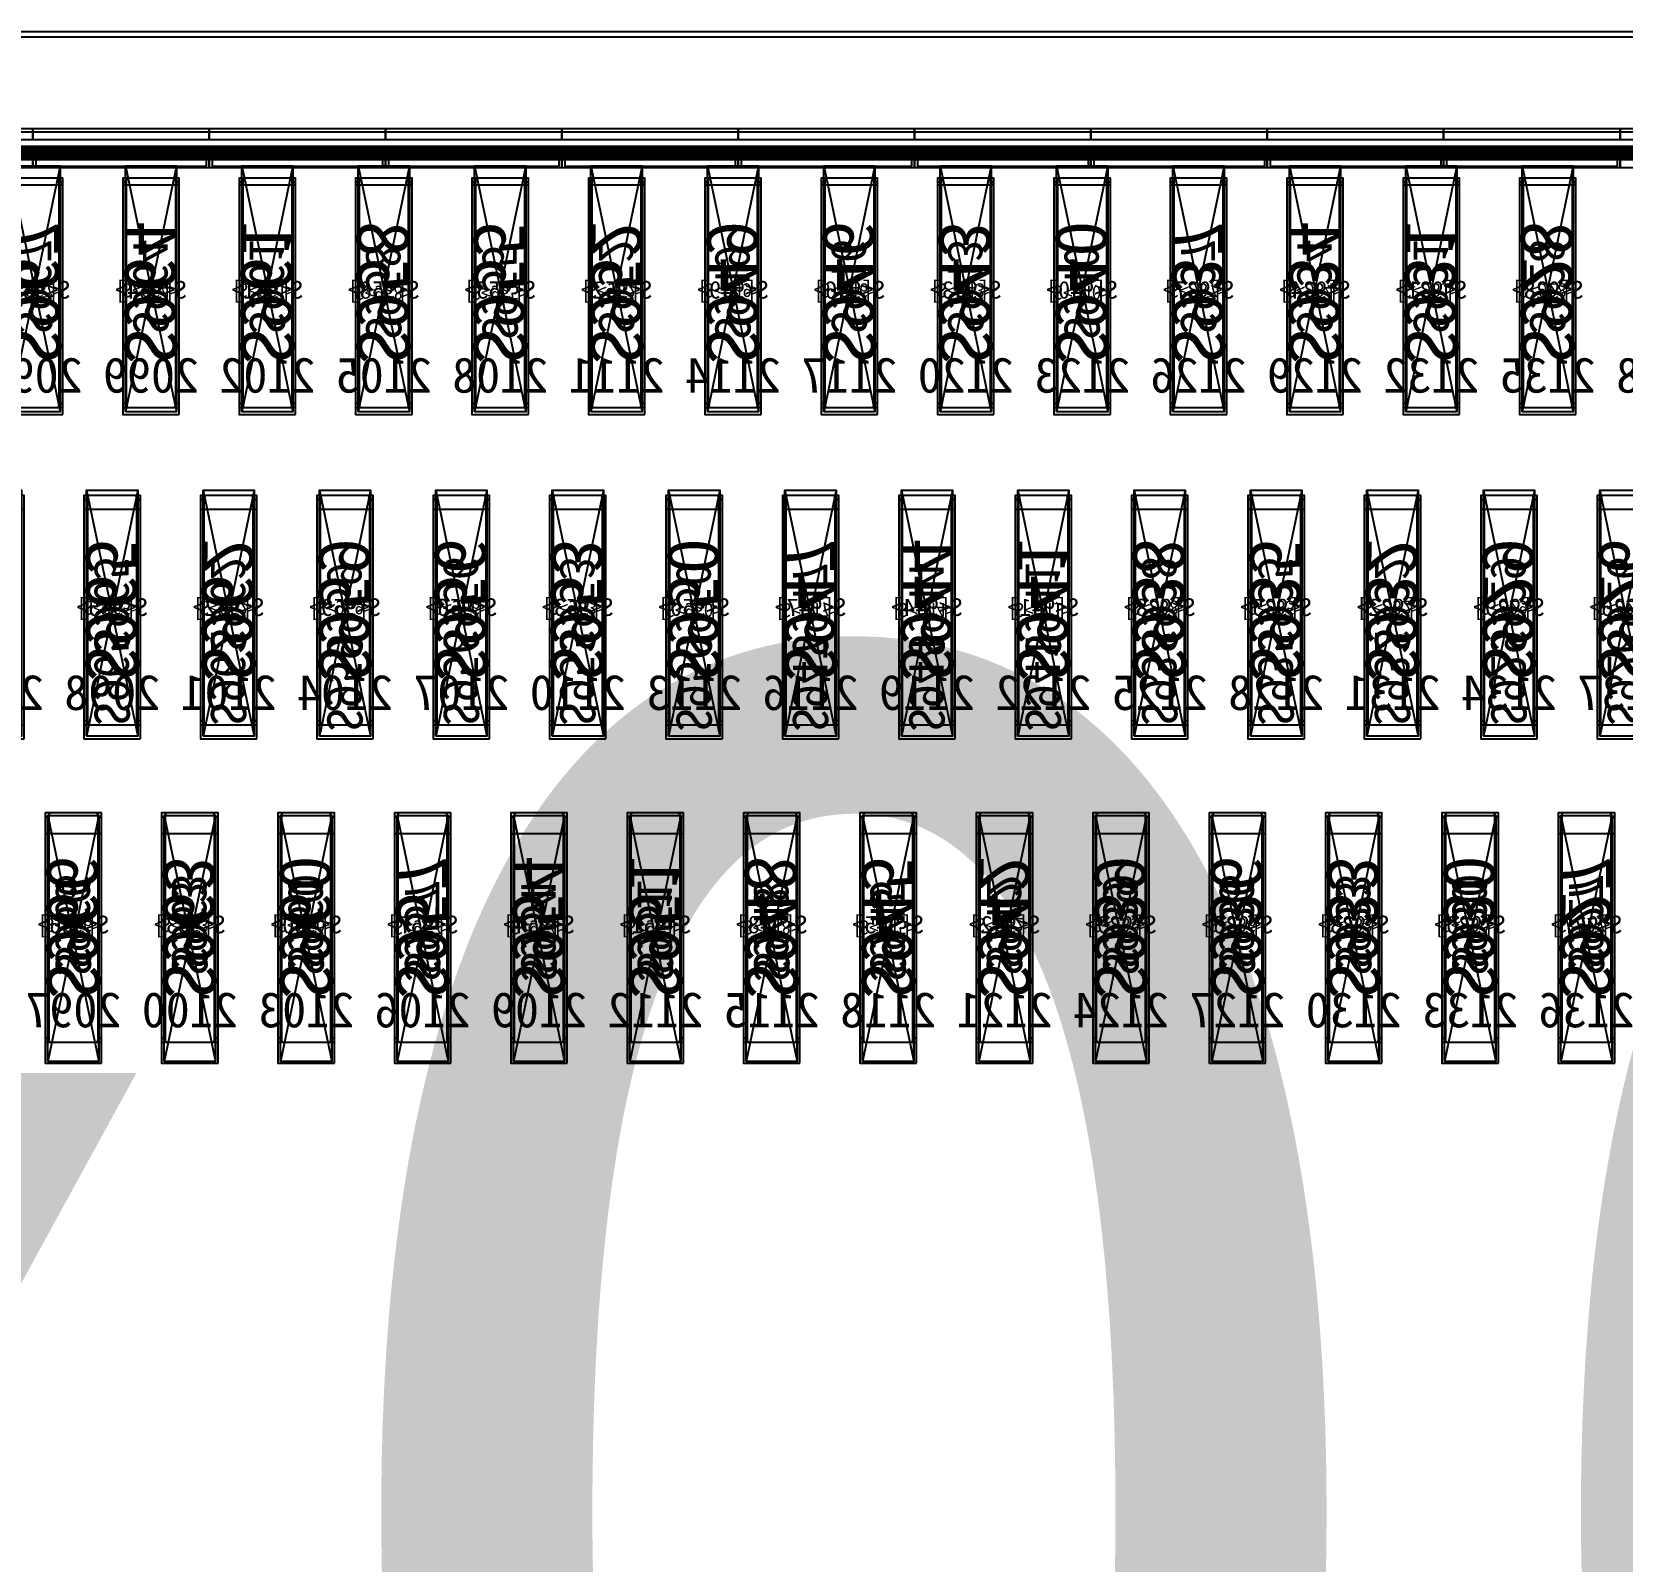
# Model space of a CAD drawing. Header units: millimetres. Extents: x 427 to 2444, y 137 to 817.
# Drawn here: x 1138.3465 to 1138.7974, y 301.2176 to 301.6514 of the extents above; entities that cross this region are included whole.
import ezdxf
from ezdxf.enums import TextEntityAlignment as Align

# ---------------------------------------------------------------- set-up
doc = ezdxf.new("R2010")
doc.units = ezdxf.units.MM
for name, color, linetype in [('L0', 211, 'Continuous'), ('L102', 91, 'Continuous'), ('L114', 213, 'Continuous'), ('L240', 60, 'Continuous'), ('L241', 200, 'Continuous'), ('L242', 51, 'Continuous'), ('L245', 53, 'Continuous'), ('L246', 93, 'Continuous'), ('L247', 13, 'Continuous'), ('L248', 171, 'Continuous'), ('L59', 140, 'Continuous'), ('L63', 4, 'Continuous'), ('L98', 150, 'Continuous')]:
    doc.layers.add(name, color=color, linetype=linetype)
doc.styles.add('txt', font='simhei.ttf')

# ---------------------------------------------------------------- blocks, each defined once
blk = doc.blocks.new('HX8394_F_PAD')
at = {"layer": 'L0'}
blk.add_lwpolyline([(-13.86, -0.4025), (-13.86, 0.4025), (13.86, 0.4025), (13.86, -0.4025), (-13.86, -0.4025)], close=True, dxfattribs=at)
at = {"layer": 'L241'}
blk.add_lwpolyline([(-13.9, -0.435), (-13.9, 0.435), (13.9, 0.435), (13.9, -0.435), (-13.9, -0.435)], close=True, dxfattribs=at)
at = {"layer": 'L242'}
for points in [[(-3.136, 0.3285), (-3.1375, 0.33), (-3.1375, 0.392), (-3.136, 0.3935), (-3.123, 0.3935), (-3.1215, 0.392), (-3.1215, 0.33), (-3.123, 0.3285), (-3.136, 0.3285)], [(-3.103, 0.3285), (-3.1045, 0.33), (-3.1045, 0.392), (-3.103, 0.3935), (-3.09, 0.3935), (-3.0885, 0.392), (-3.0885, 0.33), (-3.09, 0.3285), (-3.103, 0.3285)], [(-3.07, 0.3285), (-3.0715, 0.33), (-3.0715, 0.392), (-3.07, 0.3935), (-3.057, 0.3935), (-3.0555, 0.392), (-3.0555, 0.33), (-3.057, 0.3285), (-3.07, 0.3285)], [(-3.037, 0.3285), (-3.0385, 0.33), (-3.0385, 0.392), (-3.037, 0.3935), (-3.024, 0.3935), (-3.0225, 0.392), (-3.0225, 0.33), (-3.024, 0.3285), (-3.037, 0.3285)], [(-3.004, 0.3285), (-3.0055, 0.33), (-3.0055, 0.392), (-3.004, 0.3935), (-2.991, 0.3935), (-2.9895, 0.392), (-2.9895, 0.33), (-2.991, 0.3285), (-3.004, 0.3285)], [(-2.971, 0.3285), (-2.9725, 0.33), (-2.9725, 0.392), (-2.971, 0.3935), (-2.958, 0.3935), (-2.9565, 0.392), (-2.9565, 0.33), (-2.958, 0.3285), (-2.971, 0.3285)], [(-2.938, 0.3285), (-2.9395, 0.33), (-2.9395, 0.392), (-2.938, 0.3935), (-2.925, 0.3935), (-2.9235, 0.392), (-2.9235, 0.33), (-2.925, 0.3285), (-2.938, 0.3285)], [(-2.905, 0.3285), (-2.9065, 0.33), (-2.9065, 0.392), (-2.905, 0.3935), (-2.892, 0.3935), (-2.8905, 0.392), (-2.8905, 0.33), (-2.892, 0.3285), (-2.905, 0.3285)], [(-2.872, 0.3285), (-2.8735, 0.33), (-2.8735, 0.392), (-2.872, 0.3935), (-2.859, 0.3935), (-2.8575, 0.392), (-2.8575, 0.33), (-2.859, 0.3285), (-2.872, 0.3285)], [(-2.839, 0.3285), (-2.8405, 0.33), (-2.8405, 0.392), (-2.839, 0.3935), (-2.826, 0.3935), (-2.8245, 0.392), (-2.8245, 0.33), (-2.826, 0.3285), (-2.839, 0.3285)], [(-2.806, 0.3285), (-2.8075, 0.33), (-2.8075, 0.392), (-2.806, 0.3935), (-2.793, 0.3935), (-2.7915, 0.392), (-2.7915, 0.33), (-2.793, 0.3285), (-2.806, 0.3285)], [(-2.773, 0.3285), (-2.7745, 0.33), (-2.7745, 0.392), (-2.773, 0.3935), (-2.76, 0.3935), (-2.7585, 0.392), (-2.7585, 0.33), (-2.76, 0.3285), (-2.773, 0.3285)], [(-2.74, 0.3285), (-2.7415, 0.33), (-2.7415, 0.392), (-2.74, 0.3935), (-2.727, 0.3935), (-2.7255, 0.392), (-2.7255, 0.33), (-2.727, 0.3285), (-2.74, 0.3285)], [(-2.707, 0.3285), (-2.7085, 0.33), (-2.7085, 0.392), (-2.707, 0.3935), (-2.694, 0.3935), (-2.6925, 0.392), (-2.6925, 0.33), (-2.694, 0.3285), (-2.707, 0.3285)], [(-3.158, 0.2385), (-3.1595, 0.24), (-3.1595, 0.302), (-3.158, 0.3035), (-3.145, 0.3035), (-3.1435, 0.302), (-3.1435, 0.24), (-3.145, 0.2385), (-3.158, 0.2385)], [(-3.125, 0.2385), (-3.1265, 0.24), (-3.1265, 0.302), (-3.125, 0.3035), (-3.112, 0.3035), (-3.1105, 0.302), (-3.1105, 0.24), (-3.112, 0.2385), (-3.125, 0.2385)], [(-3.092, 0.2385), (-3.0935, 0.24), (-3.0935, 0.302), (-3.092, 0.3035), (-3.079, 0.3035), (-3.0775, 0.302), (-3.0775, 0.24), (-3.079, 0.2385), (-3.092, 0.2385)], [(-3.059, 0.2385), (-3.0605, 0.24), (-3.0605, 0.302), (-3.059, 0.3035), (-3.046, 0.3035), (-3.0445, 0.302), (-3.0445, 0.24), (-3.046, 0.2385), (-3.059, 0.2385)], [(-3.026, 0.2385), (-3.0275, 0.24), (-3.0275, 0.302), (-3.026, 0.3035), (-3.013, 0.3035), (-3.0115, 0.302), (-3.0115, 0.24), (-3.013, 0.2385), (-3.026, 0.2385)], [(-2.993, 0.2385), (-2.9945, 0.24), (-2.9945, 0.302), (-2.993, 0.3035), (-2.98, 0.3035), (-2.9785, 0.302), (-2.9785, 0.24), (-2.98, 0.2385), (-2.993, 0.2385)], [(-2.96, 0.2385), (-2.9615, 0.24), (-2.9615, 0.302), (-2.96, 0.3035), (-2.947, 0.3035), (-2.9455, 0.302), (-2.9455, 0.24), (-2.947, 0.2385), (-2.96, 0.2385)], [(-2.927, 0.2385), (-2.9285, 0.24), (-2.9285, 0.302), (-2.927, 0.3035), (-2.914, 0.3035), (-2.9125, 0.302), (-2.9125, 0.24), (-2.914, 0.2385), (-2.927, 0.2385)], [(-2.894, 0.2385), (-2.8955, 0.24), (-2.8955, 0.302), (-2.894, 0.3035), (-2.881, 0.3035), (-2.8795, 0.302), (-2.8795, 0.24), (-2.881, 0.2385), (-2.894, 0.2385)], [(-2.861, 0.2385), (-2.8625, 0.24), (-2.8625, 0.302), (-2.861, 0.3035), (-2.848, 0.3035), (-2.8465, 0.302), (-2.8465, 0.24), (-2.848, 0.2385), (-2.861, 0.2385)], [(-2.828, 0.2385), (-2.8295, 0.24), (-2.8295, 0.302), (-2.828, 0.3035), (-2.815, 0.3035), (-2.8135, 0.302), (-2.8135, 0.24), (-2.815, 0.2385), (-2.828, 0.2385)], [(-2.795, 0.2385), (-2.7965, 0.24), (-2.7965, 0.302), (-2.795, 0.3035), (-2.782, 0.3035), (-2.7805, 0.302), (-2.7805, 0.24), (-2.782, 0.2385), (-2.795, 0.2385)], [(-2.762, 0.2385), (-2.7635, 0.24), (-2.7635, 0.302), (-2.762, 0.3035), (-2.749, 0.3035), (-2.7475, 0.302), (-2.7475, 0.24), (-2.749, 0.2385), (-2.762, 0.2385)], [(-2.729, 0.2385), (-2.7305, 0.24), (-2.7305, 0.302), (-2.729, 0.3035), (-2.716, 0.3035), (-2.7145, 0.302), (-2.7145, 0.24), (-2.716, 0.2385), (-2.729, 0.2385)], [(-3.147, 0.1485), (-3.1485, 0.15), (-3.1485, 0.212), (-3.147, 0.2135), (-3.134, 0.2135), (-3.1325, 0.212), (-3.1325, 0.15), (-3.134, 0.1485), (-3.147, 0.1485)], [(-3.114, 0.1485), (-3.1155, 0.15), (-3.1155, 0.212), (-3.114, 0.2135), (-3.101, 0.2135), (-3.0995, 0.212), (-3.0995, 0.15), (-3.101, 0.1485), (-3.114, 0.1485)], [(-3.081, 0.1485), (-3.0825, 0.15), (-3.0825, 0.212), (-3.081, 0.2135), (-3.068, 0.2135), (-3.0665, 0.212), (-3.0665, 0.15), (-3.068, 0.1485), (-3.081, 0.1485)], [(-3.048, 0.1485), (-3.0495, 0.15), (-3.0495, 0.212), (-3.048, 0.2135), (-3.035, 0.2135), (-3.0335, 0.212), (-3.0335, 0.15), (-3.035, 0.1485), (-3.048, 0.1485)], [(-3.015, 0.1485), (-3.0165, 0.15), (-3.0165, 0.212), (-3.015, 0.2135), (-3.002, 0.2135), (-3.0005, 0.212), (-3.0005, 0.15), (-3.002, 0.1485), (-3.015, 0.1485)], [(-2.982, 0.1485), (-2.9835, 0.15), (-2.9835, 0.212), (-2.982, 0.2135), (-2.969, 0.2135), (-2.9675, 0.212), (-2.9675, 0.15), (-2.969, 0.1485), (-2.982, 0.1485)], [(-2.949, 0.1485), (-2.9505, 0.15), (-2.9505, 0.212), (-2.949, 0.2135), (-2.936, 0.2135), (-2.9345, 0.212), (-2.9345, 0.15), (-2.936, 0.1485), (-2.949, 0.1485)], [(-2.916, 0.1485), (-2.9175, 0.15), (-2.9175, 0.212), (-2.916, 0.2135), (-2.903, 0.2135), (-2.9015, 0.212), (-2.9015, 0.15), (-2.903, 0.1485), (-2.916, 0.1485)], [(-2.883, 0.1485), (-2.8845, 0.15), (-2.8845, 0.212), (-2.883, 0.2135), (-2.87, 0.2135), (-2.8685, 0.212), (-2.8685, 0.15), (-2.87, 0.1485), (-2.883, 0.1485)], [(-2.85, 0.1485), (-2.8515, 0.15), (-2.8515, 0.212), (-2.85, 0.2135), (-2.837, 0.2135), (-2.8355, 0.212), (-2.8355, 0.15), (-2.837, 0.1485), (-2.85, 0.1485)], [(-2.817, 0.1485), (-2.8185, 0.15), (-2.8185, 0.212), (-2.817, 0.2135), (-2.804, 0.2135), (-2.8025, 0.212), (-2.8025, 0.15), (-2.804, 0.1485), (-2.817, 0.1485)], [(-2.784, 0.1485), (-2.7855, 0.15), (-2.7855, 0.212), (-2.784, 0.2135), (-2.771, 0.2135), (-2.7695, 0.212), (-2.7695, 0.15), (-2.771, 0.1485), (-2.784, 0.1485)], [(-2.751, 0.1485), (-2.7525, 0.15), (-2.7525, 0.212), (-2.751, 0.2135), (-2.738, 0.2135), (-2.7365, 0.212), (-2.7365, 0.15), (-2.738, 0.1485), (-2.751, 0.1485)], [(-2.718, 0.1485), (-2.7195, 0.15), (-2.7195, 0.212), (-2.718, 0.2135), (-2.705, 0.2135), (-2.7035, 0.212), (-2.7035, 0.15), (-2.705, 0.1485), (-2.718, 0.1485)]]:
    blk.add_lwpolyline(points, close=True, dxfattribs=at)
at = {"layer": 'L247', "style": 'txt'}
for s, p in [('S928', (-3.1295, 0.362666)), ('S931', (-3.0965, 0.362666)), ('S934', (-3.0635, 0.362666)), ('S937', (-3.0305, 0.362666)), ('S943', (-2.9645, 0.362666)), ('S946', (-2.9315, 0.362666)), ('S952', (-2.8655, 0.362666)), ('S961', (-2.7665, 0.362666)), ('S964', (-2.7335, 0.362666)), ('S967', (-2.7005, 0.362666)), ('S940', (-2.9975, 0.361)), ('S949', (-2.8985, 0.361)), ('S955', (-2.8325, 0.361)), ('S958', (-2.7995, 0.361)), ('S926', (-3.1515, 0.272666)), ('S929', (-3.1185, 0.272666)), ('S932', (-3.0855, 0.272666)), ('S935', (-3.0525, 0.272666)), ('S938', (-3.0195, 0.272666)), ('S944', (-2.9535, 0.271)), ('S953', (-2.8545, 0.272666)), ('S956', (-2.8215, 0.272666)), ('S962', (-2.7555, 0.272666)), ('S965', (-2.7225, 0.272666)), ('S941', (-2.9865, 0.271)), ('S947', (-2.9205, 0.271)), ('S950', (-2.8875, 0.271)), ('S959', (-2.7885, 0.271)), ('S927', (-3.1405, 0.182666)), ('S930', (-3.1075, 0.182666)), ('S933', (-3.0745, 0.182666)), ('S936', (-3.0415, 0.182666)), ('S939', (-3.0085, 0.182666)), ('S942', (-2.9755, 0.182666)), ('S948', (-2.9095, 0.181)), ('S951', (-2.8765, 0.181)), ('S954', (-2.8435, 0.181)), ('S957', (-2.8105, 0.181)), ('S960', (-2.7775, 0.182666)), ('S963', (-2.7445, 0.182666)), ('S966', (-2.7115, 0.182666)), ('S945', (-2.9425, 0.181))]:
    blk.add_text(s, height=0.01, rotation=90, dxfattribs=at).set_placement(p, align=Align.MIDDLE_CENTER)
at = {"layer": 'L248', "style": 'txt'}
blk.add_text('27800x870(include SR&SL)', height=0.5, dxfattribs=at).set_placement((-0.381772, 0.019694), align=Align.MIDDLE_CENTER)
blk = doc.blocks.new('NTBUMP_65X16')
at = {"layer": 'L242'}
blk.add_lwpolyline([(-0.008, -0.0325), (-0.008, 0.0325), (0.008, 0.0325), (0.008, -0.0325), (-0.008, -0.0325)], close=True, dxfattribs=at)
blk = doc.blocks.new('ILI9881C_AA_NTBUMP_PM_875UM')
at = {"layer": 'L241'}
blk.add_lwpolyline([(-13.92, -0.4375), (-13.92, 0.4375), (13.92, 0.4375), (13.92, -0.4375), (-13.92, -0.4375)], close=True, dxfattribs=at)
at = {"rotation": 180}
for p in [(-3.1295, 0.365), (-3.0965, 0.365), (-3.0635, 0.365), (-3.0305, 0.365), (-2.9975, 0.365), (-2.9645, 0.365), (-2.9315, 0.365), (-2.8985, 0.365), (-2.8655, 0.365), (-2.8325, 0.365), (-2.7995, 0.365), (-2.7665, 0.365), (-2.7335, 0.365), (-2.7005, 0.365), (-3.1515, 0.275), (-3.1185, 0.275), (-3.0855, 0.275), (-3.0525, 0.275), (-3.0195, 0.275), (-2.9865, 0.275), (-2.9535, 0.275), (-2.9205, 0.275), (-2.8875, 0.275), (-2.8545, 0.275), (-2.8215, 0.275), (-2.7885, 0.275), (-2.7555, 0.275), (-2.7225, 0.275), (-3.1405, 0.185), (-3.1075, 0.185), (-3.0745, 0.185), (-3.0415, 0.185), (-3.0085, 0.185), (-2.9755, 0.185), (-2.9425, 0.185), (-2.9095, 0.185), (-2.8765, 0.185), (-2.8435, 0.185), (-2.8105, 0.185), (-2.7775, 0.185), (-2.7445, 0.185), (-2.7115, 0.185)]:
    blk.add_blockref('NTBUMP_65X16', p, dxfattribs=at)
at = {"layer": 'L246', "style": 'txt'}
for s, p in [('S928', (-3.1295, 0.365)), ('S931', (-3.0965, 0.365)), ('S934', (-3.0635, 0.365)), ('S937', (-3.0305, 0.365)), ('S940', (-2.9975, 0.365)), ('S943', (-2.9645, 0.365)), ('S946', (-2.9315, 0.365)), ('S949', (-2.8985, 0.365)), ('S952', (-2.8655, 0.365)), ('S955', (-2.8325, 0.365)), ('S958', (-2.7995, 0.365)), ('S961', (-2.7665, 0.365)), ('S964', (-2.7335, 0.365)), ('S967', (-2.7005, 0.365)), ('S926', (-3.1515, 0.275)), ('S929', (-3.1185, 0.275)), ('S932', (-3.0855, 0.275)), ('S935', (-3.0525, 0.275)), ('S938', (-3.0195, 0.275)), ('S941', (-2.9865, 0.275)), ('S944', (-2.9535, 0.275)), ('S947', (-2.9205, 0.275)), ('S950', (-2.8875, 0.275)), ('S953', (-2.8545, 0.275)), ('S956', (-2.8215, 0.275)), ('S959', (-2.7885, 0.275)), ('S962', (-2.7555, 0.275)), ('S965', (-2.7225, 0.275)), ('S927', (-3.1405, 0.185)), ('S930', (-3.1075, 0.185)), ('S933', (-3.0745, 0.185)), ('S936', (-3.0415, 0.185)), ('S939', (-3.0085, 0.185)), ('S942', (-2.9755, 0.185)), ('S945', (-2.9425, 0.185)), ('S948', (-2.9095, 0.185)), ('S951', (-2.8765, 0.185)), ('S954', (-2.8435, 0.185)), ('S957', (-2.8105, 0.185)), ('S960', (-2.7775, 0.185)), ('S963', (-2.7445, 0.185)), ('S966', (-2.7115, 0.185))]:
    blk.add_text(s, height=0.015, rotation=90, dxfattribs=at).set_placement(p, align=Align.MIDDLE_CENTER)
for s, p in [('2138', (-3.1625, 0.341666)), ('2135', (-3.1295, 0.341666)), ('2132', (-3.0965, 0.341666)), ('2129', (-3.0635, 0.341666)), ('2126', (-3.0305, 0.341666)), ('2123', (-2.9975, 0.341666)), ('2120', (-2.9645, 0.341666)), ('2117', (-2.9315, 0.341666)), ('2114', (-2.8985, 0.341666)), ('2111', (-2.8655, 0.341666)), ('2108', (-2.8325, 0.341666)), ('2105', (-2.7995, 0.341666)), ('2102', (-2.7665, 0.341666)), ('2099', (-2.7335, 0.341666)), ('2096', (-2.7005, 0.341666)), ('2137', (-3.1515, 0.251666)), ('2134', (-3.1185, 0.251666)), ('2131', (-3.0855, 0.251666)), ('2128', (-3.0525, 0.251666)), ('2125', (-3.0195, 0.251666)), ('2122', (-2.9865, 0.251666)), ('2119', (-2.9535, 0.251666)), ('2116', (-2.9205, 0.251666)), ('2113', (-2.8875, 0.251666)), ('2110', (-2.8545, 0.251666)), ('2107', (-2.8215, 0.251666)), ('2104', (-2.7885, 0.251666)), ('2101', (-2.7555, 0.251666)), ('2098', (-2.7225, 0.251666)), ('2095', (-2.6895, 0.251666)), ('2136', (-3.1405, 0.161666)), ('2133', (-3.1075, 0.161666)), ('2130', (-3.0745, 0.161666)), ('2127', (-3.0415, 0.161666)), ('2124', (-3.0085, 0.161666)), ('2121', (-2.9755, 0.161666)), ('2118', (-2.9425, 0.161666)), ('2115', (-2.9095, 0.161666)), ('2112', (-2.8765, 0.161666)), ('2109', (-2.8435, 0.161666)), ('2106', (-2.8105, 0.161666)), ('2103', (-2.7775, 0.161666)), ('2100', (-2.7445, 0.161666)), ('2097', (-2.7115, 0.161666))]:
    blk.add_text(s, height=0.01, dxfattribs=at).set_placement(p, align=Align.MIDDLE_CENTER)
blk = doc.blocks.new('OUT_3BUMP')
at = {"layer": 'L242'}
for points in [[(0, 0.206), (0, 0.271), (0.016, 0.271), (0.016, 0.206), (0, 0.206)], [(0.011, 0.116), (0.011, 0.181), (0.027, 0.181), (0.027, 0.116), (0.011, 0.116)], [(0.022, 0.026), (0.022, 0.091), (0.038, 0.091), (0.038, 0.026), (0.022, 0.026)]]:
    blk.add_lwpolyline(points, close=True, dxfattribs=at)
blk = doc.blocks.new('JD9365Z_PAD_20170829_Y880')
at = {"layer": 'L241'}
blk.add_lwpolyline([(-13.95, -0.41), (-13.95, 0.41), (13.95, 0.41), (13.95, -0.41), (-13.95, -0.41)], close=True, dxfattribs=at)
at = {"row_count": 1, "column_count": 372, "row_spacing": 0.245, "column_spacing": 0.033}
blk.add_blockref('OUT_3BUMP', (-13.6645, 0.13), dxfattribs=at)
at = {"layer": 'L240', "style": 'txt'}
for s, p in [('S[928]', (-3.1295, 0.369333)), ('S[931]', (-3.0965, 0.369333)), ('S[934]', (-3.0635, 0.369333)), ('S[937]', (-3.0305, 0.369333)), ('S[940]', (-2.9975, 0.369333)), ('S[943]', (-2.9645, 0.369333)), ('S[946]', (-2.9315, 0.369333)), ('S[949]', (-2.8985, 0.369333)), ('S[952]', (-2.8655, 0.369333)), ('S[955]', (-2.8325, 0.369333)), ('S[958]', (-2.7995, 0.369333)), ('S[961]', (-2.7665, 0.369333)), ('S[964]', (-2.7335, 0.369333)), ('S[967]', (-2.7005, 0.369333)), ('S[926]', (-3.1515, 0.279333)), ('S[929]', (-3.1185, 0.279333)), ('S[932]', (-3.0855, 0.279333)), ('S[935]', (-3.0525, 0.279333)), ('S[938]', (-3.0195, 0.279333)), ('S[941]', (-2.9865, 0.279333)), ('S[944]', (-2.9535, 0.279333)), ('S[947]', (-2.9205, 0.279333)), ('S[950]', (-2.8875, 0.279333)), ('S[953]', (-2.8545, 0.279333)), ('S[956]', (-2.8215, 0.279333)), ('S[959]', (-2.7885, 0.279333)), ('S[962]', (-2.7555, 0.279333)), ('S[965]', (-2.7225, 0.279333)), ('S[927]', (-3.1405, 0.189333)), ('S[930]', (-3.1075, 0.189333)), ('S[933]', (-3.0745, 0.189333)), ('S[936]', (-3.0415, 0.189333)), ('S[939]', (-3.0085, 0.189333)), ('S[942]', (-2.9755, 0.189333)), ('S[945]', (-2.9425, 0.189333)), ('S[948]', (-2.9095, 0.189333)), ('S[951]', (-2.8765, 0.189333)), ('S[954]', (-2.8435, 0.189333)), ('S[957]', (-2.8105, 0.189333)), ('S[960]', (-2.7775, 0.189333)), ('S[963]', (-2.7445, 0.189333)), ('S[966]', (-2.7115, 0.189333))]:
    blk.add_text(s, height=0.005, dxfattribs=at).set_placement(p, align=Align.MIDDLE_CENTER)
blk = doc.blocks.new('NV3052C3P_BUMP_ORI_20190911')
at = {"layer": 'L241'}
blk.add_lwpolyline([(-13.8, -0.398), (-13.8, 0.398), (13.8, 0.398), (13.8, -0.398), (-13.8, -0.398)], close=True, dxfattribs=at)
at = {"layer": 'L242'}
for points in [[(-3.1375, 0.32), (-3.1375, 0.385), (-3.1215, 0.385), (-3.1215, 0.32), (-3.1375, 0.32)], [(-3.1045, 0.32), (-3.1045, 0.385), (-3.0885, 0.385), (-3.0885, 0.32), (-3.1045, 0.32)], [(-3.0715, 0.32), (-3.0715, 0.385), (-3.0555, 0.385), (-3.0555, 0.32), (-3.0715, 0.32)], [(-3.0385, 0.32), (-3.0385, 0.385), (-3.0225, 0.385), (-3.0225, 0.32), (-3.0385, 0.32)], [(-3.0055, 0.32), (-3.0055, 0.385), (-2.9895, 0.385), (-2.9895, 0.32), (-3.0055, 0.32)], [(-2.9725, 0.32), (-2.9725, 0.385), (-2.9565, 0.385), (-2.9565, 0.32), (-2.9725, 0.32)], [(-2.9395, 0.32), (-2.9395, 0.385), (-2.9235, 0.385), (-2.9235, 0.32), (-2.9395, 0.32)], [(-2.9065, 0.32), (-2.9065, 0.385), (-2.8905, 0.385), (-2.8905, 0.32), (-2.9065, 0.32)], [(-2.8735, 0.32), (-2.8735, 0.385), (-2.8575, 0.385), (-2.8575, 0.32), (-2.8735, 0.32)], [(-2.8405, 0.32), (-2.8405, 0.385), (-2.8245, 0.385), (-2.8245, 0.32), (-2.8405, 0.32)], [(-2.8075, 0.32), (-2.8075, 0.385), (-2.7915, 0.385), (-2.7915, 0.32), (-2.8075, 0.32)], [(-2.7745, 0.32), (-2.7745, 0.385), (-2.7585, 0.385), (-2.7585, 0.32), (-2.7745, 0.32)], [(-2.7415, 0.32), (-2.7415, 0.385), (-2.7255, 0.385), (-2.7255, 0.32), (-2.7415, 0.32)], [(-2.7085, 0.32), (-2.7085, 0.385), (-2.6925, 0.385), (-2.6925, 0.32), (-2.7085, 0.32)], [(-3.1595, 0.23), (-3.1595, 0.295), (-3.1435, 0.295), (-3.1435, 0.23), (-3.1595, 0.23)], [(-3.1265, 0.23), (-3.1265, 0.295), (-3.1105, 0.295), (-3.1105, 0.23), (-3.1265, 0.23)], [(-3.0935, 0.23), (-3.0935, 0.295), (-3.0775, 0.295), (-3.0775, 0.23), (-3.0935, 0.23)], [(-3.0605, 0.23), (-3.0605, 0.295), (-3.0445, 0.295), (-3.0445, 0.23), (-3.0605, 0.23)], [(-3.0275, 0.23), (-3.0275, 0.295), (-3.0115, 0.295), (-3.0115, 0.23), (-3.0275, 0.23)], [(-2.9945, 0.23), (-2.9945, 0.295), (-2.9785, 0.295), (-2.9785, 0.23), (-2.9945, 0.23)], [(-2.9615, 0.23), (-2.9615, 0.295), (-2.9455, 0.295), (-2.9455, 0.23), (-2.9615, 0.23)], [(-2.9285, 0.23), (-2.9285, 0.295), (-2.9125, 0.295), (-2.9125, 0.23), (-2.9285, 0.23)], [(-2.8955, 0.23), (-2.8955, 0.295), (-2.8795, 0.295), (-2.8795, 0.23), (-2.8955, 0.23)], [(-2.8625, 0.23), (-2.8625, 0.295), (-2.8465, 0.295), (-2.8465, 0.23), (-2.8625, 0.23)], [(-2.8295, 0.23), (-2.8295, 0.295), (-2.8135, 0.295), (-2.8135, 0.23), (-2.8295, 0.23)], [(-2.7965, 0.23), (-2.7965, 0.295), (-2.7805, 0.295), (-2.7805, 0.23), (-2.7965, 0.23)], [(-2.7635, 0.23), (-2.7635, 0.295), (-2.7475, 0.295), (-2.7475, 0.23), (-2.7635, 0.23)], [(-2.7305, 0.23), (-2.7305, 0.295), (-2.7145, 0.295), (-2.7145, 0.23), (-2.7305, 0.23)], [(-3.1485, 0.14), (-3.1485, 0.205), (-3.1325, 0.205), (-3.1325, 0.14), (-3.1485, 0.14)], [(-3.1155, 0.14), (-3.1155, 0.205), (-3.0995, 0.205), (-3.0995, 0.14), (-3.1155, 0.14)], [(-3.0825, 0.14), (-3.0825, 0.205), (-3.0665, 0.205), (-3.0665, 0.14), (-3.0825, 0.14)], [(-3.0495, 0.14), (-3.0495, 0.205), (-3.0335, 0.205), (-3.0335, 0.14), (-3.0495, 0.14)], [(-3.0165, 0.14), (-3.0165, 0.205), (-3.0005, 0.205), (-3.0005, 0.14), (-3.0165, 0.14)], [(-2.9835, 0.14), (-2.9835, 0.205), (-2.9675, 0.205), (-2.9675, 0.14), (-2.9835, 0.14)], [(-2.9505, 0.14), (-2.9505, 0.205), (-2.9345, 0.205), (-2.9345, 0.14), (-2.9505, 0.14)], [(-2.9175, 0.14), (-2.9175, 0.205), (-2.9015, 0.205), (-2.9015, 0.14), (-2.9175, 0.14)], [(-2.8845, 0.14), (-2.8845, 0.205), (-2.8685, 0.205), (-2.8685, 0.14), (-2.8845, 0.14)], [(-2.8515, 0.14), (-2.8515, 0.205), (-2.8355, 0.205), (-2.8355, 0.14), (-2.8515, 0.14)], [(-2.8185, 0.14), (-2.8185, 0.205), (-2.8025, 0.205), (-2.8025, 0.14), (-2.8185, 0.14)], [(-2.7855, 0.14), (-2.7855, 0.205), (-2.7695, 0.205), (-2.7695, 0.14), (-2.7855, 0.14)], [(-2.7525, 0.14), (-2.7525, 0.205), (-2.7365, 0.205), (-2.7365, 0.14), (-2.7525, 0.14)], [(-2.7195, 0.14), (-2.7195, 0.205), (-2.7035, 0.205), (-2.7035, 0.14), (-2.7195, 0.14)]]:
    blk.add_lwpolyline(points, close=True, dxfattribs=at)
at = {"layer": 'L245', "style": 'txt'}
for s, p in [('S<928>', (-3.129527, 0.353333)), ('S<931>', (-3.096527, 0.353333)), ('S<934>', (-3.063527, 0.353333)), ('S<937>', (-3.030527, 0.353333)), ('S<940>', (-2.997527, 0.353333)), ('S<943>', (-2.964527, 0.353333)), ('S<946>', (-2.931527, 0.353333)), ('S<949>', (-2.898527, 0.353333)), ('S<952>', (-2.865527, 0.353333)), ('S<955>', (-2.832527, 0.353333)), ('S<958>', (-2.799527, 0.353333)), ('S<961>', (-2.766527, 0.353333)), ('S<964>', (-2.733527, 0.353333)), ('S<967>', (-2.700527, 0.353333)), ('S<926>', (-3.151527, 0.263333)), ('S<929>', (-3.118527, 0.263333)), ('S<932>', (-3.085527, 0.263333)), ('S<935>', (-3.052527, 0.263333)), ('S<938>', (-3.019527, 0.263333)), ('S<941>', (-2.986527, 0.263333)), ('S<944>', (-2.953527, 0.263333)), ('S<947>', (-2.920527, 0.263333)), ('S<950>', (-2.887527, 0.263333)), ('S<953>', (-2.854527, 0.263333)), ('S<956>', (-2.821527, 0.263333)), ('S<959>', (-2.788527, 0.263333)), ('S<962>', (-2.755527, 0.263333)), ('S<965>', (-2.722527, 0.263333)), ('S<927>', (-3.140527, 0.173333)), ('S<930>', (-3.107527, 0.173333)), ('S<933>', (-3.074527, 0.173333)), ('S<936>', (-3.041527, 0.173333)), ('S<939>', (-3.008527, 0.173333)), ('S<942>', (-2.975527, 0.173333)), ('S<945>', (-2.942527, 0.173333)), ('S<948>', (-2.909527, 0.173333)), ('S<951>', (-2.876527, 0.173333)), ('S<954>', (-2.843527, 0.173333)), ('S<957>', (-2.810527, 0.173333)), ('S<960>', (-2.777527, 0.173333)), ('S<963>', (-2.744527, 0.173333)), ('S<966>', (-2.711527, 0.173333))]:
    blk.add_text(s, height=0.005, dxfattribs=at).set_placement(p, align=Align.MIDDLE_CENTER)
blk = doc.blocks.new('BUMP_14_65')
at = {"layer": 'L242'}
blk.add_lwpolyline([(-0.007, -0.022), (-0.007, 0.043), (0.007, 0.043), (0.007, -0.022), (-0.007, -0.022)], close=True, dxfattribs=at)
blk = doc.blocks.new('FL11283_A_OTHER')
at = {"layer": 'L102'}
blk.add_lwpolyline([(-13.86, 0), (-13.86, 0.41), (0, 0.41), (0, 0), (-13.86, 0)], close=True, dxfattribs=at)
at = {"layer": 'L241'}
blk.add_lwpolyline([(-13.86, -0.41), (-13.86, 0.41), (13.86, 0.41), (13.86, 0.404), (-13.854, 0.404), (-13.854, -0.404), (13.854, -0.404), (13.854, 0.404), (13.86, 0.404), (13.86, -0.41), (-13.86, -0.41)], close=True, dxfattribs=at)
at = {"layer": 'L59'}
blk.add_lwpolyline([(-13.86, -0.41), (-13.86, 0.41), (13.86, 0.41), (13.86, -0.41), (-13.86, -0.41)], close=True, dxfattribs=at)
for p in [(-3.1295, 0.358), (-3.0965, 0.358), (-3.0635, 0.358), (-3.0305, 0.358), (-2.9975, 0.358), (-2.9645, 0.358), (-2.9315, 0.358), (-2.8985, 0.358), (-2.8655, 0.358), (-2.8325, 0.358), (-2.7995, 0.358), (-2.7665, 0.358), (-2.7335, 0.358), (-2.7005, 0.358), (-3.1515, 0.268), (-3.1185, 0.268), (-3.0855, 0.268), (-3.0525, 0.268), (-3.0195, 0.268), (-2.9865, 0.268), (-2.9535, 0.268), (-2.9205, 0.268), (-2.8875, 0.268), (-2.8545, 0.268), (-2.8215, 0.268), (-2.7885, 0.268), (-2.7555, 0.268), (-2.7225, 0.268), (-3.1405, 0.178), (-3.1075, 0.178), (-3.0745, 0.178), (-3.0415, 0.178), (-3.0085, 0.178), (-2.9755, 0.178), (-2.9425, 0.178), (-2.9095, 0.178), (-2.8765, 0.178), (-2.8435, 0.178), (-2.8105, 0.178), (-2.7775, 0.178), (-2.7445, 0.178), (-2.7115, 0.178)]:
    blk.add_blockref('BUMP_14_65', p)
at = {"layer": 'L102', "style": 'txt'}
for s, p in [('S928', (-3.1295, 0.370166)), ('S931', (-3.0965, 0.370166)), ('S934', (-3.0635, 0.370166)), ('S937', (-3.0305, 0.370166)), ('S940', (-2.9975, 0.3685)), ('S943', (-2.9645, 0.370166)), ('S946', (-2.9315, 0.370166)), ('S949', (-2.8985, 0.3685)), ('S952', (-2.8655, 0.370166)), ('S955', (-2.8325, 0.3685)), ('S958', (-2.7995, 0.3685)), ('S961', (-2.7665, 0.370166)), ('S964', (-2.7335, 0.370166)), ('S967', (-2.7005, 0.370166)), ('S926', (-3.1515, 0.259166)), ('S929', (-3.1185, 0.259166)), ('S932', (-3.0855, 0.259166)), ('S935', (-3.0525, 0.259166)), ('S938', (-3.0195, 0.259166)), ('S944', (-2.9535, 0.2575)), ('S953', (-2.8545, 0.259166)), ('S956', (-2.8215, 0.259166)), ('S962', (-2.7555, 0.259166)), ('S965', (-2.7225, 0.259166)), ('S941', (-2.9865, 0.2575)), ('S947', (-2.9205, 0.2575)), ('S950', (-2.8875, 0.2575)), ('S959', (-2.7885, 0.2575)), ('S927', (-3.1405, 0.188166)), ('S930', (-3.1075, 0.188166)), ('S933', (-3.0745, 0.188166)), ('S936', (-3.0415, 0.188166)), ('S939', (-3.0085, 0.188166)), ('S942', (-2.9755, 0.188166)), ('S945', (-2.9425, 0.1865)), ('S948', (-2.9095, 0.1865)), ('S951', (-2.8765, 0.1865)), ('S954', (-2.8435, 0.1865)), ('S957', (-2.8105, 0.1865)), ('S960', (-2.7775, 0.188166)), ('S963', (-2.7445, 0.188166)), ('S966', (-2.7115, 0.188166))]:
    blk.add_text(s, height=0.01, rotation=90, dxfattribs=at).set_placement(p, align=Align.MIDDLE_CENTER)
blk = doc.blocks.new('GC9702_LCDPAD_BUMP')
at = {"layer": 'L242'}
blk.add_lwpolyline([(-0.008, -0.0325), (-0.008, 0.0325), (0.008, 0.0325), (0.008, -0.0325), (-0.008, -0.0325)], close=True, dxfattribs=at)
blk = doc.blocks.new('GC9702_BUMP_NOCOMPENSATION')
at = {"layer": 'L114', "const_width": 0.004}
for points in [[(-3.2, 0.378), (-3.15, 0.378)], [(-3.2, 0.378), (-3.15, 0.378)], [(-3.2, 0.378), (-3.15, 0.378)], [(-3.2, 0.378), (-3.15, 0.378)], [(-3.15, 0.378), (-3.1, 0.378)], [(-3.15, 0.378), (-3.1, 0.378)], [(-3.15, 0.378), (-3.1, 0.378)], [(-3.15, 0.378), (-3.1, 0.378)], [(-3.1, 0.378), (-3.05, 0.378)], [(-3.1, 0.378), (-3.05, 0.378)], [(-3.1, 0.378), (-3.05, 0.378)], [(-3.1, 0.378), (-3.05, 0.378)], [(-3.05, 0.378), (-3, 0.378)], [(-3.05, 0.378), (-3, 0.378)], [(-3.05, 0.378), (-3, 0.378)], [(-3.05, 0.378), (-3, 0.378)], [(-3, 0.378), (-2.95, 0.378)], [(-3, 0.378), (-2.95, 0.378)], [(-3, 0.378), (-2.95, 0.378)], [(-3, 0.378), (-2.95, 0.378)], [(-2.95, 0.378), (-2.9, 0.378)], [(-2.95, 0.378), (-2.9, 0.378)], [(-2.95, 0.378), (-2.9, 0.378)], [(-2.95, 0.378), (-2.9, 0.378)], [(-2.9, 0.378), (-2.85, 0.378)], [(-2.9, 0.378), (-2.85, 0.378)], [(-2.9, 0.378), (-2.85, 0.378)], [(-2.9, 0.378), (-2.85, 0.378)], [(-2.85, 0.378), (-2.8, 0.378)], [(-2.85, 0.378), (-2.8, 0.378)], [(-2.85, 0.378), (-2.8, 0.378)], [(-2.85, 0.378), (-2.8, 0.378)], [(-2.8, 0.378), (-2.75, 0.378)], [(-2.8, 0.378), (-2.75, 0.378)], [(-2.8, 0.378), (-2.75, 0.378)], [(-2.8, 0.378), (-2.75, 0.378)], [(-2.75, 0.378), (-2.7, 0.378)], [(-2.75, 0.378), (-2.7, 0.378)], [(-2.75, 0.378), (-2.7, 0.378)], [(-2.75, 0.378), (-2.7, 0.378)], [(-2.7, 0.378), (-2.65, 0.378)], [(-2.7, 0.378), (-2.65, 0.378)], [(-2.7, 0.378), (-2.65, 0.378)], [(-2.7, 0.378), (-2.65, 0.378)]]:
    blk.add_lwpolyline(points, dxfattribs=at)
at = {"layer": 'L114'}
for points in [[(-3.2, 0.374), (-3.2, 0.38), (-3.15, 0.38), (-3.15, 0.374), (-3.2, 0.374)], [(-3.2, 0.374), (-3.2, 0.38), (-3.15, 0.38), (-3.15, 0.374), (-3.2, 0.374)], [(-3.15, 0.374), (-3.15, 0.38), (-3.1, 0.38), (-3.1, 0.374), (-3.15, 0.374)], [(-3.15, 0.374), (-3.15, 0.38), (-3.1, 0.38), (-3.1, 0.374), (-3.15, 0.374)], [(-3.14926, 0.37443), (-3.14926, 0.379), (-3.10082, 0.379), (-3.10082, 0.37443), (-3.14926, 0.37443)], [(-3.14926, 0.37443), (-3.14926, 0.379), (-3.10082, 0.379), (-3.10082, 0.37443), (-3.14926, 0.37443)], [(-3.1, 0.374), (-3.1, 0.38), (-3.05, 0.38), (-3.05, 0.374), (-3.1, 0.374)], [(-3.1, 0.374), (-3.1, 0.38), (-3.05, 0.38), (-3.05, 0.374), (-3.1, 0.374)], [(-3.09926, 0.37443), (-3.09926, 0.379), (-3.05082, 0.379), (-3.05082, 0.37443), (-3.09926, 0.37443)], [(-3.09926, 0.37443), (-3.09926, 0.379), (-3.05082, 0.379), (-3.05082, 0.37443), (-3.09926, 0.37443)], [(-3.05, 0.374), (-3.05, 0.38), (-3, 0.38), (-3, 0.374), (-3.05, 0.374)], [(-3.05, 0.374), (-3.05, 0.38), (-3, 0.38), (-3, 0.374), (-3.05, 0.374)], [(-3.04926, 0.37443), (-3.04926, 0.379), (-3.00082, 0.379), (-3.00082, 0.37443), (-3.04926, 0.37443)], [(-3.04926, 0.37443), (-3.04926, 0.379), (-3.00082, 0.379), (-3.00082, 0.37443), (-3.04926, 0.37443)], [(-3, 0.374), (-3, 0.38), (-2.95, 0.38), (-2.95, 0.374), (-3, 0.374)], [(-3, 0.374), (-3, 0.38), (-2.95, 0.38), (-2.95, 0.374), (-3, 0.374)], [(-2.99926, 0.37443), (-2.99926, 0.379), (-2.95082, 0.379), (-2.95082, 0.37443), (-2.99926, 0.37443)], [(-2.99926, 0.37443), (-2.99926, 0.379), (-2.95082, 0.379), (-2.95082, 0.37443), (-2.99926, 0.37443)], [(-2.95, 0.374), (-2.95, 0.38), (-2.9, 0.38), (-2.9, 0.374), (-2.95, 0.374)], [(-2.95, 0.374), (-2.95, 0.38), (-2.9, 0.38), (-2.9, 0.374), (-2.95, 0.374)], [(-2.94926, 0.37443), (-2.94926, 0.379), (-2.90082, 0.379), (-2.90082, 0.37443), (-2.94926, 0.37443)], [(-2.94926, 0.37443), (-2.94926, 0.379), (-2.90082, 0.379), (-2.90082, 0.37443), (-2.94926, 0.37443)], [(-2.9, 0.374), (-2.9, 0.38), (-2.85, 0.38), (-2.85, 0.374), (-2.9, 0.374)], [(-2.9, 0.374), (-2.9, 0.38), (-2.85, 0.38), (-2.85, 0.374), (-2.9, 0.374)], [(-2.89926, 0.37443), (-2.89926, 0.379), (-2.85082, 0.379), (-2.85082, 0.37443), (-2.89926, 0.37443)], [(-2.89926, 0.37443), (-2.89926, 0.379), (-2.85082, 0.379), (-2.85082, 0.37443), (-2.89926, 0.37443)], [(-2.85, 0.374), (-2.85, 0.38), (-2.8, 0.38), (-2.8, 0.374), (-2.85, 0.374)], [(-2.85, 0.374), (-2.85, 0.38), (-2.8, 0.38), (-2.8, 0.374), (-2.85, 0.374)], [(-2.84926, 0.37443), (-2.84926, 0.379), (-2.80082, 0.379), (-2.80082, 0.37443), (-2.84926, 0.37443)], [(-2.84926, 0.37443), (-2.84926, 0.379), (-2.80082, 0.379), (-2.80082, 0.37443), (-2.84926, 0.37443)], [(-2.8, 0.374), (-2.8, 0.38), (-2.75, 0.38), (-2.75, 0.374), (-2.8, 0.374)], [(-2.8, 0.374), (-2.8, 0.38), (-2.75, 0.38), (-2.75, 0.374), (-2.8, 0.374)], [(-2.79926, 0.37443), (-2.79926, 0.379), (-2.75082, 0.379), (-2.75082, 0.37443), (-2.79926, 0.37443)], [(-2.79926, 0.37443), (-2.79926, 0.379), (-2.75082, 0.379), (-2.75082, 0.37443), (-2.79926, 0.37443)], [(-2.75, 0.374), (-2.75, 0.38), (-2.7, 0.38), (-2.7, 0.374), (-2.75, 0.374)], [(-2.75, 0.374), (-2.75, 0.38), (-2.7, 0.38), (-2.7, 0.374), (-2.75, 0.374)], [(-2.74926, 0.37443), (-2.74926, 0.379), (-2.70082, 0.379), (-2.70082, 0.37443), (-2.74926, 0.37443)], [(-2.74926, 0.37443), (-2.74926, 0.379), (-2.70082, 0.379), (-2.70082, 0.37443), (-2.74926, 0.37443)], [(-2.7, 0.374), (-2.7, 0.38), (-2.65, 0.38), (-2.65, 0.374), (-2.7, 0.374)], [(-2.7, 0.374), (-2.7, 0.38), (-2.65, 0.38), (-2.65, 0.374), (-2.7, 0.374)]]:
    blk.add_lwpolyline(points, close=True, dxfattribs=at)
at = {"layer": 'L241'}
for points in [[(-3.2, 0.382), (-3.2, 0.385), (-3.15, 0.385), (-3.15, 0.382), (-3.2, 0.382)], [(-3.2, 0.382), (-3.2, 0.385), (-3.15, 0.385), (-3.15, 0.382), (-3.2, 0.382)], [(-3.15, 0.382), (-3.15, 0.385), (-3.1, 0.385), (-3.1, 0.382), (-3.15, 0.382)], [(-3.15, 0.382), (-3.15, 0.385), (-3.1, 0.385), (-3.1, 0.382), (-3.15, 0.382)], [(-3.1, 0.382), (-3.1, 0.385), (-3.05, 0.385), (-3.05, 0.382), (-3.1, 0.382)], [(-3.1, 0.382), (-3.1, 0.385), (-3.05, 0.385), (-3.05, 0.382), (-3.1, 0.382)], [(-3.05, 0.382), (-3.05, 0.385), (-3, 0.385), (-3, 0.382), (-3.05, 0.382)], [(-3.05, 0.382), (-3.05, 0.385), (-3, 0.385), (-3, 0.382), (-3.05, 0.382)], [(-3, 0.382), (-3, 0.385), (-2.95, 0.385), (-2.95, 0.382), (-3, 0.382)], [(-3, 0.382), (-3, 0.385), (-2.95, 0.385), (-2.95, 0.382), (-3, 0.382)], [(-2.95, 0.382), (-2.95, 0.385), (-2.9, 0.385), (-2.9, 0.382), (-2.95, 0.382)], [(-2.95, 0.382), (-2.95, 0.385), (-2.9, 0.385), (-2.9, 0.382), (-2.95, 0.382)], [(-2.9, 0.382), (-2.9, 0.385), (-2.85, 0.385), (-2.85, 0.382), (-2.9, 0.382)], [(-2.9, 0.382), (-2.9, 0.385), (-2.85, 0.385), (-2.85, 0.382), (-2.9, 0.382)], [(-2.85, 0.382), (-2.85, 0.385), (-2.8, 0.385), (-2.8, 0.382), (-2.85, 0.382)], [(-2.85, 0.382), (-2.85, 0.385), (-2.8, 0.385), (-2.8, 0.382), (-2.85, 0.382)], [(-2.8, 0.382), (-2.8, 0.385), (-2.75, 0.385), (-2.75, 0.382), (-2.8, 0.382)], [(-2.8, 0.382), (-2.8, 0.385), (-2.75, 0.385), (-2.75, 0.382), (-2.8, 0.382)], [(-2.75, 0.382), (-2.75, 0.385), (-2.7, 0.385), (-2.7, 0.382), (-2.75, 0.382)], [(-2.75, 0.382), (-2.75, 0.385), (-2.7, 0.385), (-2.7, 0.382), (-2.75, 0.382)], [(-2.7, 0.382), (-2.7, 0.385), (-2.65, 0.385), (-2.65, 0.382), (-2.7, 0.382)], [(-2.7, 0.382), (-2.7, 0.385), (-2.65, 0.385), (-2.65, 0.382), (-2.7, 0.382)]]:
    blk.add_lwpolyline(points, close=True, dxfattribs=at)
at = {"row_count": 1, "column_count": 413, "row_spacing": 0.065, "column_spacing": 0.033}
for p in [(-13.6235, 0.3365), (-13.6125, 0.2445), (-13.6015, 0.1525)]:
    blk.add_blockref('GC9702_LCDPAD_BUMP', p, dxfattribs=at)
at = {"layer": 'L98', "style": 'txt'}
for s, p in [('S<928>', (-3.1295, 0.33917)), ('S<931>', (-3.0965, 0.33917)), ('S<934>', (-3.0635, 0.33917)), ('S<937>', (-3.0305, 0.33917)), ('S<940>', (-2.9975, 0.3385)), ('S<943>', (-2.9645, 0.33917)), ('S<946>', (-2.9315, 0.33917)), ('S<949>', (-2.8985, 0.33917)), ('S<952>', (-2.8655, 0.33917)), ('S<955>', (-2.8325, 0.3385)), ('S<958>', (-2.7995, 0.3385)), ('S<961>', (-2.7665, 0.33917)), ('S<964>', (-2.7335, 0.33917)), ('S<967>', (-2.7005, 0.33917)), ('S<926>', (-3.1515, 0.24917)), ('S<929>', (-3.1185, 0.24917)), ('S<932>', (-3.0855, 0.24917)), ('S<935>', (-3.0525, 0.24917)), ('S<938>', (-3.0195, 0.24917)), ('S<941>', (-2.9865, 0.2485)), ('S<944>', (-2.9535, 0.2485)), ('S<947>', (-2.9205, 0.2485)), ('S<950>', (-2.8875, 0.2485)), ('S<953>', (-2.8545, 0.24917)), ('S<956>', (-2.8215, 0.24917)), ('S<959>', (-2.7885, 0.24917)), ('S<962>', (-2.7555, 0.24917)), ('S<965>', (-2.7225, 0.24917)), ('S<927>', (-3.1405, 0.15917)), ('S<930>', (-3.1075, 0.15917)), ('S<933>', (-3.0745, 0.15917)), ('S<936>', (-3.0415, 0.15917)), ('S<939>', (-3.0085, 0.15917)), ('S<942>', (-2.9755, 0.15917)), ('S<945>', (-2.9425, 0.1585)), ('S<948>', (-2.9095, 0.1585)), ('S<951>', (-2.8765, 0.1585)), ('S<954>', (-2.8435, 0.1585)), ('S<957>', (-2.8105, 0.1585)), ('S<960>', (-2.7775, 0.15917)), ('S<963>', (-2.7445, 0.15917)), ('S<966>', (-2.7115, 0.15917))]:
    blk.add_text(s, height=0.004, rotation=180, dxfattribs=at).set_placement(p, align=Align.MIDDLE_CENTER)
blk = doc.blocks.new('IC_GDS_ALL')
for name, p in [('ILI9881C_AA_NTBUMP_PM_875UM', (0, 0)), ('HX8394_F_PAD', (0, 0.004)), ('GC9702_BUMP_NOCOMPENSATION', (0, 0.0265)), ('NV3052C3P_BUMP_ORI_20190911', (0, 0.0125)), ('JD9365Z_PAD_20170829_Y880', (0, -0.0035)), ('FL11283_A_OTHER', (0, -0.0035))]:
    blk.add_blockref(name, p)
blk = doc.blocks.new('OUTPUT_PAD_SD')
at = {"color": 5, "linetype": 'Continuous'}
blk.add_lwpolyline([(0.00225, 0.078), (0.01675, 0.00825), (0.01675, 0.078), (0.00225, 0.00825)], dxfattribs=at)
at = {"layer": 'L63', "color": 5}
blk.add_lwpolyline([(0.00225, 0.00825), (0.00225, 0.078), (0.01675, 0.078), (0.01675, 0.00825), (0.00225, 0.00825)], close=True, dxfattribs=at)
blk = doc.blocks.new('OUTPUT_PAD_GATE')
at = {"color": 5, "linetype": 'Continuous'}
blk.add_lwpolyline([(0.00175, 0.07125), (0.01625, 0.0015), (0.01625, 0.07125), (0.00175, 0.0015)], dxfattribs=at)
at = {"layer": 'L63', "color": 5}
blk.add_lwpolyline([(0.00175, 0.0015), (0.00175, 0.07125), (0.01625, 0.07125), (0.01625, 0.0015), (0.00175, 0.0015)], close=True, dxfattribs=at)
blk = doc.blocks.new('IC_PAD_ALL')
at = {"row_count": 1, "row_spacing": 0.0685, "column_spacing": 0.066}
for name, p, column_count in [('OUTPUT_PAD_GATE', (0.004, 0.68425), 414), ('OUTPUT_PAD_SD', (0.0365, 0.6775), 414), ('OUTPUT_PAD_GATE', (0.026, 0.59225), 414), ('OUTPUT_PAD_SD', (0.0585, 0.5855), 413), ('OUTPUT_PAD_GATE', (-0.018, 0.5), 414), ('OUTPUT_PAD_SD', (0.0145, 0.49325), 414)]:
    blk.add_blockref(name, p, dxfattribs=dict(at, column_count=column_count))
blk = doc.blocks.new('IC_ALL')
at = {"yscale": -1, "rotation": 180}
blk.add_blockref('IC_GDS_ALL', (14, 0.4375), dxfattribs=at)
blk.add_blockref('IC_PAD_ALL', (0.3525, 0.083))
blk = doc.blocks.new('IC_FPC_OLB_ALL')
blk.add_blockref('IC_ALL', (1.188, 1.0245))

msp = doc.modelspace()

# ---------------------------------------------------------------- block references
msp.add_blockref('IC_FPC_OLB_ALL', (1120.45883, 299.75037))

doc.saveas('drawing.dxf')
